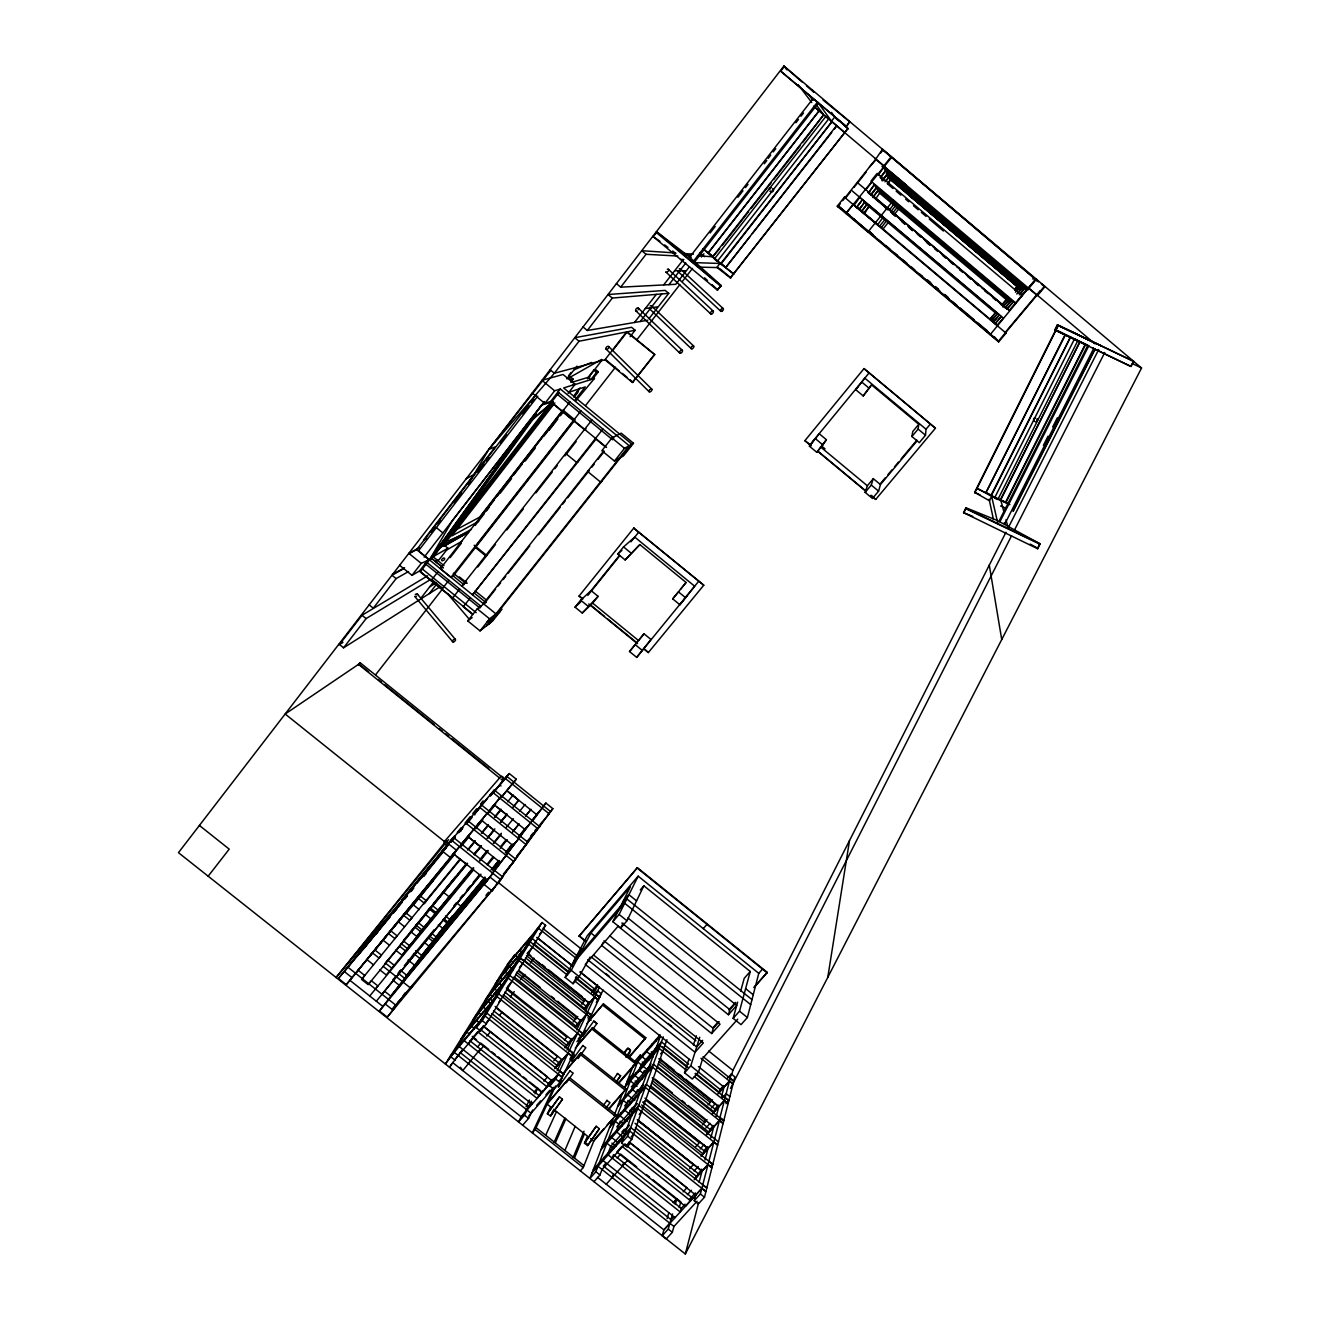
<?xml version="1.0" encoding="UTF-8"?>
<svg xmlns="http://www.w3.org/2000/svg" width="1320" height="1320" viewBox="0 0 1320 1320"><rect width="100%" height="100%" fill="white"/><g stroke="black" fill="none" stroke-linecap="round" stroke-linejoin="round"><path stroke-width="1.5" d="M935.434 428.208L864.006 368.593L935.434 428.208L875.737 499.406L871.035 495.511M1076.031 339.685L1074.496 338.943L994.653 497.788L996.055 498.696L997.92 499.422L1077.879 340.56L1076.344 339.817M858.33 386.133L855.789 389.73L863.214 395.934L871.53 384.879L918.786 424.297L912.747 431.508L911.905 436.507L919.281 442.662L925.501 435.237L926.029 429.231L930.352 424.083M911.905 436.507L918.126 429.082L918.786 424.297M827.788 977.345L849.502 840.592M754.99 986.469L767.25 972.378L637.395 867.685L579.232 935.929L585.437 941.523M592.02 1172.952L629.541 1130.877L705.919 1191.58L701.844 1188.363L695.739 1195.045L694.237 1200.705L698.329 1203.939L704.484 1197.24L734.827 1076.856L731.28 1074.001L727.27 1078.457M737.632 1002.111L733.144 1018.33L741.015 1024.65L747.384 1017.522L758.769 973.335L762.531 969.111M618.387 1104.064L653.565 1064.332L723.607 1120.944L719.845 1117.957L731.28 1074.001M694.237 1200.705L700.392 1193.973L720.208 1117.545L723.97 1120.548M685.327 1254L1141.553 368.016L783.898 66L178.447 852.67L685.327 1254L698.659 1202.536M731.874 1074.282L732.88 1070.388L1005.972 532.257M716.248 1116.423L718.806 1106.721L724.366 1100.583L728.046 1103.52L694.353 1076.609M721.561 1096.359L724.02 1087.102L729.432 1081.08L733.029 1083.951L700.969 1058.293M699.121 1182.225L702.042 1171.137L708.015 1164.603L711.975 1167.755L637.61 1108.553L600.98 1149.703M704.979 1160.016L708.031 1148.433L713.856 1142.047L717.717 1145.116L645.249 1087.35L609.493 1127.626M710.837 1137.873L713.74 1126.851L719.416 1120.597L723.195 1123.584L652.525 1067.187L617.595 1106.622M657.31 1066.642L714.054 1111.968L714.846 1109.047L718.393 1105.12M695.673 1073.292L719.367 1092.25L720.126 1089.445L723.591 1085.618M694.732 1179.156L701.662 1169.157M641.602 1104.955L703.065 1153.911L703.923 1150.677L707.635 1146.601M706.778 1134.54L713.064 1125.432M733.144 1018.33L739.513 1011.202L750.255 971.503L643.846 885.786L640.283 889.944M685.096 1204.153L681.236 1208.378L680.245 1211.991L608.14 1154.884L609.411 1151.486M740.652 991.221L744.216 978.318L750.255 971.503M669.9 1223.277L663.878 1229.877L662.211 1235.701L666.254 1238.919L672.326 1232.303L673.942 1226.478L697.076 1201.233M679.206 1207.602L680.79 1201.893L652.756 1179.651M880.423 484.555L873.312 478.648L867.355 485.776L865.128 492.393L872.454 498.465L878.592 491.139L880.423 484.555L917.268 440.616M875.737 499.406L871.068 495.33M662.211 1235.718L668.266 1229.085L672.557 1213.938M675.246 1204.467L676.863 1198.774L673.332 1202.635L676.863 1198.774M593.472 954.97L703.362 1042.916L695.029 1052.271L585.337 964.474L618.09 926.227L728.426 1014.75L729.861 1009.684L735.751 1003.084M667.144 1218.574L668.778 1212.849M603.207 942.348L601.672 945.417L711.694 1033.543L713.245 1028.362L719.169 1021.713M737.698 1019.189L702.685 1058.392L698.56 1072.071L692.323 1079.034L684.552 1072.813L690.772 1065.851L699.732 1037.256M684.552 1072.813L688.908 1059.135M693.429 1044.978L696.349 1035.787M865.128 492.393L871.266 485.067L873.312 478.648M502.045 777.001L360.112 662.689L358.71 664.636M622.363 1166.17L623.601 1162.722L613.47 1154.703L612.216 1158.118M623.502 1137.659L621.555 1142.988L625.663 1146.255L631.752 1139.44L666.93 1039.731M621.555 1142.988L627.643 1136.174L653.565 1064.332M606.226 1184.205L612.199 1177.539L613.453 1174.057L603.339 1166.039L605.863 1163.217M653.202 1064.728L663.284 1036.827M624.723 1134.309L631.702 1115.186M632.857 1112.001L639.49 1093.834M640.596 1090.815L646.899 1073.539M647.592 1071.064L653.598 1054.63M618.354 1143.433L619.591 1140.068M626.687 1120.828L627.858 1117.628M634.59 1099.362L635.712 1096.326M642.114 1078.951L643.17 1076.064M616.77 1126.851L628.716 1113.387L632.28 1107.579M648.912 1059.927L649.935 1057.171M655.76 1041.381L656.733 1038.741M644.259 1065.19L645.298 1062.418M651.222 1046.529L652.212 1043.872M613.239 1149.159L614.51 1145.776M621.703 1126.422L622.891 1123.205M629.722 1104.84L630.861 1101.787M637.362 1084.314L638.434 1081.41M593.983 1181.68L599.989 1174.981L602.052 1169.487L625.004 1143.796M607.381 1155.28L610.764 1146.304L629.409 1125.382M616.209 1131.784L620.202 1121.175L623.403 1123.716M624.228 1110.483L628.023 1100.385L631.141 1102.86M640.678 1067.649L639.622 1070.438L643.302 1073.374L644.325 1070.57L647.378 1073.011M647.674 1049.004L646.684 1051.677L653.251 1056.924M617.925 1128.798L616.72 1132.032L623.502 1137.428M626.01 1107.249L624.855 1110.318L631.933 1115.945M633.699 1086.756L632.61 1089.676L636.372 1092.679L637.461 1089.743L640.579 1092.234M631.207 1091.359L634.045 1083.819M638.599 1071.774L641.223 1064.778L661.452 1041.892L665.098 1044.83M702.768 1184.815L706.827 1188.033L630.745 1127.561L604.345 1157.161L603.058 1160.593L675.097 1217.618M612.991 1134.359L611.754 1137.609L618.535 1142.988M718.542 1141.916L646.338 1084.347L621.176 1112.694L620.004 1115.779L627.082 1121.406M628.98 1092.085L627.874 1095.022L634.771 1100.517M636.058 1072.863L635.003 1075.668L638.665 1078.605M643.17 1054.135L642.163 1056.808L645.744 1059.663M580.305 1170.856L583.209 1167.589L593.736 1141.123L616.275 1114.773L569.596 1077.664L547.915 1102.514L555.555 1085.947M608.305 1110.037L626.191 1088.918L580.965 1052.898L563.855 1072.566M636.306 1062.517L635.745 1064.003L591.921 1029.022L592.564 1027.603L636.306 1062.517L618.304 1082.945M629.26 1057.32L645.827 1037.734L603.471 1003.86L588.918 1020.657M612.777 1119.129L589.908 1178.447L595.897 1171.731L597.976 1166.27L673.942 1226.478M593.356 1169.503L599.296 1162.837L606.804 1143.169L613.586 1148.549M608.041 1139.902L615.186 1121.224L619.03 1124.293M616.357 1118.122L623.155 1100.352L626.901 1103.339M623.931 1097.794L630.382 1080.899L637.098 1086.261M631.455 1078.077L637.642 1061.924L648.681 1070.734M638.665 1059.234L640.266 1055.026L642.642 1056.924M614.146 1115.565L618.733 1103.668M619.113 1102.167L622.76 1092.712M626.769 1082.367L633.385 1065.224M588.126 1144.72L584.974 1142.229L596.211 1126.241L599.346 1128.732L587.449 1145.71M574.464 1158.085L584.48 1133.781M573.128 1157.574L584.017 1131.24M564.894 1150.495L575.157 1126.389M555.291 1142.889L565.834 1118.98M554.07 1142.394L564.894 1117.941M545.688 1135.282L556.495 1111.572M553.163 1088.719L532.307 1132.841L535.178 1129.557L547.14 1104.164L569.596 1077.664M563.112 1074.117L580.965 1052.898M586.955 1023.544L603.471 1003.86M550.572 1116.027L562.468 1099.263L559.449 1096.87L547.222 1113.799L550.572 1116.027L552.981 1110.796M585.766 1030.359L582.879 1036.101L593.818 1021.086L596.887 1023.528L593.356 1028.478M558.756 1081.493L562.32 1077.4L558.195 1074.15L552.222 1081.014L549.83 1085.997L553.971 1089.28L559.977 1082.383L603.058 990.066M558.278 1086.987L561.511 1080.519M599.379 987.129L555.836 1079.083L549.83 1085.997M557.155 1070.685L562.303 1059.927L568.128 1053.211L572.154 1056.396L569.827 1059.069M566.989 1050.126L571.873 1039.929L577.566 1033.362L581.476 1036.464L576.939 1041.678M576.675 1029.88L580.981 1020.904L586.525 1014.486L590.354 1017.522L588.126 1020.063M585.189 1011.78L589.281 1003.216L527.092 953.551L532.471 947.182M593.175 995.115L597.564 985.941L579.991 971.883M552.437 1079.331L542.14 1092.613L472.741 1037.635L477.724 1031.761L547.107 1086.871L549.697 1083.901M495.165 1006.516L562.303 1059.927L555.241 1068.078L558.756 1062.666L493.548 1010.774M576.461 1034.632L564.976 1047.899L568.375 1042.684L504.867 992.079M514.107 976.849L576.213 1026.399L580.816 1019.881M524.089 960.25L584.628 1008.595L589.347 1001.995M575.454 977.163L593.01 991.204L597.597 984.803M590.057 957.066L579.134 976.602L573.029 983.73L565.158 977.427L571.263 970.316L590.931 932.976L630.448 886.693L612.843 921.723L620.746 928.059L626.983 920.782L643.846 885.786M542.421 1090.881L537.091 1098.421L464.129 1040.639L465.977 1037.652M620.746 928.059L623.106 923.175M522.654 1125.217L528.577 1118.419L532.669 1110.005M539.863 1095.171L541.678 1091.458M581.839 1004.173L585.304 999.075M526.993 1110.005L521.119 1116.786L518.562 1121.967L524.486 1115.169L531.333 1101.243M534.963 1093.851L537.702 1088.307L534.237 1092.267L537.702 1088.307M526.086 1106.77L529.435 1099.989M612.843 921.723L619.08 914.43L638.17 876.15L758.769 973.335M963.583 512.671L966.025 507.787L997.161 520.427L1040.143 543.856L1037.652 548.74L963.583 512.671L972.741 516.384M1054.795 329.967L1057.37 324.819L1133.698 361.383L1131.058 366.531L1054.795 329.967L1085.815 344.784M963.633 513.282L966.025 507.787M1055.092 330.115L1057.666 324.951M976.816 487.971L991.65 496.386L989.455 500.758L974.639 492.327L1058.013 325.363L1073.754 332.887M974.737 492.921L1058.343 325.512M986.997 490.561L1065.224 334.471L1088.934 345.84M1065.57 334.637L986.089 492.409M991.27 494.885L1070.52 337.012L991.403 495.495L985.826 492.278M1000.576 499.339L1080.041 341.566L1000.725 499.95L1005.939 502.458L1085.749 344.322M1005.774 501.831L1085.353 344.124M1087.68 345.659L999.537 520.179L999.916 521.746L1088.637 346.137L1057.765 330.908M579.001 936.358L637.395 867.685M1043.41 445.368L1048.047 436.194M1052.7 427.004L1057.336 417.829M1027.141 482.476L1013.067 511.285L1095.303 348.892M1028.989 478.797L1077.236 383.493M1079.1 379.83L1094.874 348.678M1008.76 526.779L1098.686 349.585M730.488 1088.455L1011.598 535.706M1014.387 530.211L1104.757 352.522M1037.652 548.74L1039.071 544.797M1096.392 349.849L1130.58 366.284L1133.698 361.383M573.029 983.73L576.642 976.734M565.158 977.427L587.218 935.83L638.17 876.15M429.495 559.878L452.38 520.641L541.744 404.943L553.146 401.808L530.046 421.888L431.788 558.541L429.511 559.861M468.204 484.423L488.812 449.427L550.803 370.293M460.482 1067.253L462.776 1070.57L480.332 1049.037L470.085 1040.902L473.797 1036.514M514.255 991.551L510.411 996.88M520.41 979.803L524.139 974.655M533.923 958.105L530.31 963.089M468.6 1063.722L470.431 1060.669L460.185 1052.568L462.66 1049.647M863.214 395.934L871.53 384.879M479.127 1022.951L476.272 1027.587L480.43 1030.887L486.37 1023.891L545.622 925.353L542.025 922.466L534.633 932.184M480.43 1030.887L483.252 1026.234L552.222 1080.997M476.272 1027.587L482.212 1020.591L520.41 957.99L591.244 1015.245M468.254 1043.905L470.085 1040.902M514.586 964.903L523.363 950.565M533.231 934.477L524.848 948.156L532.207 938.536L535.904 941.49L533.428 944.41M480.909 1020.014L491.139 1003.316M492.838 1000.543L502.557 984.703M504.157 982.064L513.397 966.999M520.063 958.403L542.025 922.466M474.094 1028.874L475.909 1025.937M486.238 1009.124L487.954 1006.318M497.755 990.363L499.389 987.707M508.712 972.543L510.262 970.018M518.777 955.993L520.261 953.601M528.742 939.791L530.145 937.497M451.522 1064.068L449.526 1067.303L460.185 1052.568M469.111 1034.764L470.943 1031.794M483.103 1012.06L481.371 1014.865L478.797 1012.786L468.6 1029.188M493.004 995.989L494.654 993.316L496.93 995.131M504.058 978.037L505.626 975.496M514.239 961.372L515.724 958.964M524.288 945.07L525.723 942.76M478.252 1017.786L476.504 1020.607L479.177 1022.736M500.989 980.974L499.422 983.532L501.946 985.561M511.203 964.326L509.685 966.768L513.397 969.721M521.284 948.007L519.849 950.334L522.258 952.264M491.436 992.293L500.643 977.476L503.118 979.44M502.178 975.001L510.988 960.828L513.414 962.758M512.457 958.468L514.75 954.789L507.276 964.606L539.863 925.98M497.26 980.842L445.385 1064.035L454.228 1052.337L531.086 1113.255M450.302 1056.149L456.093 1049.318L466.834 1032.042L469.491 1034.17M480.48 1010.064L490.165 994.488L492.707 996.501M559.663 1071.015L563.772 1074.282L486.799 1013.083L461.026 1043.493L459.162 1046.496L532.059 1104.197M473.418 1023.478L471.653 1026.333L474.326 1028.461M485.183 1004.503L483.516 1007.209L486.106 1009.272M496.386 986.436L494.785 989.01L497.327 991.039M506.682 969.672L505.164 972.13L507.639 974.094M516.862 953.255L515.41 955.597L517.836 957.511M822.888 444.906L826.386 439.692L819.225 433.736L809.408 446.177L816.783 452.298L822.888 444.906L815.496 438.768M816.783 452.298L826.386 439.692M599.346 1128.732L587.796 1145.529L584.298 1143.219M606.177 1107.859L610.038 1102.596L606.771 1100.451M596.211 1126.241L584.644 1143.037L587.449 1136.14L553.658 1109.328M616.902 1080.799L620.614 1075.75L617.314 1073.589M616.324 1081.955L620.614 1075.75M603.256 1105.533L607.117 1100.27M613.355 1079.578L617.661 1073.391M625.878 1056.759C634.029 1052.172 628.501 1042.8 624.36 1053.096M625.944 1056.94L630.613 1050.258M855.789 389.73L864.798 378.147L926.029 429.231M624.492 1053.178L627.99 1048.179M550.935 1115.235L562.468 1099.263M566.313 1082.812L573.21 1073.127L569.794 1070.866M559.449 1096.87L547.536 1113.618L550.654 1106.936L547.14 1104.164M578.077 1058.591L585.865 1047.7L582.648 1045.589M558.591 1086.789L570.108 1070.668M582.962 1045.374L571.494 1061.115L574.546 1055.059L571.444 1052.584M429.643 559.614L528.132 422.598L553.146 401.808L551.314 402.402L584.413 429.611L586.063 428.868M382.058 994.274L384.483 991.139L391.034 996.352L488.994 877.965L484.143 884.516L492.079 890.868L542.569 821.964M496.848 884.268L552.849 808.665L545.886 803.071L543.741 805.662M492.079 890.868L494.885 886.99L387.272 1017.143L379.467 1010.971L492.987 873.428M541.744 404.943L429.462 559.861L416.773 549.549L409.183 553.608M536.547 414.414L431.788 558.541L421.245 563.392L412.005 575.338L399.63 565.307M446.325 848.149L445.434 847.44L453.568 837.573L502.837 877.057L392.518 1008.975L413.127 985.132L410.421 988.218M484.143 884.516L538.329 812.526M393.03 1009.371L398.673 1001.748M403.177 995.643L405.438 992.607M532.669 820.941L545.886 803.071M387.272 1017.143L396.396 1005.642L347.803 967.131M401.197 999.174L398.244 1002.061M403.639 995.874L406.065 992.574M809.408 446.177L814.143 439.824M494.703 870.293L501.402 861.267M507.094 853.627L514.849 843.183L507.029 852.637M520.492 835.577L526.696 827.227L518.809 836.764M703.774 585.206L633.683 528.082L703.774 585.206L648.351 652.575L643.648 648.731M495.957 613.882L416.773 549.549L535.887 394.944M462.841 903.82L460.993 906.279L456.571 902.764M391.034 995.692L486.123 879.879M406.048 975.893L485.644 878.74M421.344 955.68L484.885 878.014M379.467 1010.971L404.646 978.351L486.519 879.12M406.906 975.381L442.761 928.323L484.968 877.057M436.474 937.249L452.529 915.997L449.955 919.116M410.834 988.268L403.062 982.096L405.388 978.995M418.688 961.389L420.882 958.468L404.646 978.351L398.26 973.269L400.537 970.316L407.022 975.48M435.517 939.097L433.438 941.853L428.769 938.141M449.344 920.782L447.364 923.389L442.827 919.776M474.094 474.424L466.24 478.747M648.351 652.575L643.83 648.466M439.972 586.839L343.579 647.807L339.487 644.506L361.993 615.285L427.63 575.801M654.67 234.943L656.947 231.99L687.225 255.189L721.281 285.582L717.271 290.004L652.822 236.329L659.917 241.279M846.334 126.571L849.733 121.588L846.334 126.571L780.731 71.181L784.311 66.528L802.048 81.972M376.332 1001.22L480.959 874.17M431.623 532.076L435.369 527.224M437.877 523.99L440.368 520.74M454.096 502.936L461.587 493.218M477.807 472.164L484.06 464.062M486.552 460.812L489.043 457.578M500.28 443.008L506.517 434.907M522.753 413.853L528.99 405.751M531.481 402.517L533.989 399.267M408.54 571.543L396.099 578.589L373.279 608.19L369.171 604.873M612.81 350.328L627.214 331.815L654.753 354.618L626.587 331.93L579.018 341.236L554.351 373.23L488.812 449.427L495.363 446.82L423.555 540.045L426.938 538.279M583.044 326.98L587.301 330.495L612.315 298.056L668.745 293.337L649.011 318.648M616.423 283.618L620.697 287.166L646.058 254.282L677.82 256.047M343.579 647.807L366.102 618.585L430.98 579.249M418.588 550.621L537.784 396.132M509.767 448.107L513.513 443.256M517.259 438.405L534.748 415.767M532.207 393.013L544.863 403.425L554.631 390.786L560.323 388.987L629.178 445.681L486.585 625.713M424.132 557.172L544.417 401.61M525.525 428.257L531.745 420.205M568.573 375.705L571.032 372.52M412.005 575.338L419.562 570.949L428.67 559.168M544.863 403.425L550.671 401.462L560.323 388.987M552.42 402.6L431.838 558.541L442.629 567.336L440.385 568.672L450.978 577.368L453.206 575.965L575.124 419.875M551.496 405.24L449.245 537.322L446.589 538.758M553.261 403.573L442.86 546.018L437.728 548.889M443.85 546.232L446.143 543.295L471.405 529.337M554.862 402.913L451.869 535.904L478.648 521.351M570.817 382.322L573.226 379.203L570.322 376.81L568.277 377.404L571.197 379.813L573.226 379.203M443.586 544.648L447.991 548.229L439.18 559.581L435.798 561.544M568.078 393.343L575.058 384.351L563.046 374.467L541.976 380.341L554.631 390.786M562.419 410.536L479.539 517.226L454.393 530.689M573.721 395.983L579.991 387.915M593.835 370.062L588.176 377.355L590.914 379.599L596.574 372.306L598.323 371.795L595.617 369.55L593.835 370.062L596.574 372.306M481.816 514.849L563.558 409.612M573.622 396.676L578.655 390.192M587.449 378.856L602.003 360.112M431.046 580.668L438.124 571.543M440.352 568.689L569.91 401.89M483.12 514.355L494.505 499.702M497.029 496.452L499.57 493.185M513.48 475.282L522.34 463.881M524.865 460.63L527.389 457.363M543.84 436.194L553.971 423.175M574.2 397.122L577.995 392.238M450.136 557.65L461.422 543.147M475.2 525.393L483.978 514.107M486.486 510.873L488.994 507.656M500.263 493.135L511.549 478.615M525.327 460.878L535.359 447.975M549.136 430.237L557.914 418.935M560.422 415.717L562.931 412.483M626.587 331.93L604.956 359.766L632.462 382.486L654.753 354.618M634.458 322.492L656.32 294.376M663.646 284.938L683.298 259.661M421.03 598.01L433.488 581.971M575.173 399.844L585.222 386.909L568.557 392.37M575.635 400.966L594.462 378.493L592.68 379.038L598.323 371.795M208.164 876.199L229.218 849.139L199.402 825.462M640.266 321.502L661.732 293.914M668.927 284.674L685.806 262.977M429.247 593.62L436.59 584.183M710.143 232.963L715.192 226.479M737.896 197.307L742.945 190.822M745.47 187.588L747.994 184.338M768.174 158.4L770.698 155.166M773.223 151.915L775.747 148.681M795.927 122.743L798.452 119.493M800.976 116.259L803.5 113.025M764.296 163.762L766.804 160.529M679.915 604.774L694.65 586.212L634.755 537.108L623.535 546.909L617.842 553.971L625.119 559.928L639.854 544.599L686.087 582.483L672.705 598.867L679.915 604.774L687.505 595.023M630.168 336.633L635.135 330.264L631.554 327.294L574.778 337.722L579.018 341.236M689.486 266.706L675.774 284.311L620.697 287.166M448.882 580.272L441.787 589.38L442.645 588.291L431.904 579.562M450.978 577.368L580.915 410.949M375.754 674.586L442.332 589.198M476.305 545.639L524.04 484.423M526.564 481.206L529.072 477.988M531.581 474.755L552.932 447.381M555.456 444.163L573.029 421.608M585.535 405.57L615.45 367.224M636.751 339.9L679.849 284.625M682.39 281.375L692.538 268.373M701.398 257.004L703.939 253.737M573.408 420.568L550.671 401.462M802.609 142.543L823.663 114.774L712.717 256.724L719.614 248.721M722.139 245.503L748.539 211.712M751.063 208.494L771.177 182.754M773.685 179.536L800.101 145.761M825.891 116.407L828.762 118.849L717.354 261.245L716.183 260.452L714.45 258.868L825.874 116.391L827.359 117.595M459.657 589.017L452.545 598.108L420.205 571.89L558.789 392.733L556.644 393.756L612.562 439.758M591.921 420.007L461.752 586.113L466.455 581.443M564.943 455.845L576.147 441.54M845.014 132.94L831.484 121.126L834.702 117.018L831.534 112.381M644.011 633.798L629.524 651.552L636.685 657.376L650.974 639.474L644.011 633.798L638.5 640.53L592.647 603.124L582.268 613.041L575.058 607.167L580.668 600.188L591.096 590.617L619.525 555.308M477.807 566.957L495.495 544.417M506.847 529.914L523.264 508.992M535.904 492.888L552.304 471.949M554.829 468.732L557.354 465.514M721.413 263.488L831.913 121.72L720.819 263.472L725.917 267.267L749.859 236.758M632.462 382.486L654.192 354.783M836.517 125.614L725.917 267.267M752.384 233.558L831.765 132.429M834.289 129.228L836.797 126.011M463.468 606.557L470.398 597.729M602.91 429.049L472.51 594.841L595.749 439.428M375.457 989.043L377.916 985.941L371.332 980.727L368.858 983.812M473.682 867.735L407.335 948.519L401.099 943.569L400.455 944.361M472.675 868.246L421.938 929.907L415.899 925.089M399.415 946.093L405.85 951.192L408.111 948.321L386.265 974.968L379.863 969.886M395.67 950.185L401.89 955.119L423.109 929.23M636.685 657.376L698.643 581.344M566.874 378.923L576.922 366.151M717.271 290.004L721.281 285.582M703.065 248.837L719.961 263.455L716.892 267.382L730.372 277.909L847.968 128.469L834.702 117.018M730.372 277.909L847.968 128.469M480.034 630.878L489.571 618.832L501.996 609.18L492.69 620.928L480.034 630.878L467.726 620.895L477.246 608.817L486.436 602.068M611.935 437.943L601.854 450.714L614.46 461.06L623.667 455.647L633.485 443.239L621.241 433.158L611.935 437.943L624.541 448.321L633.485 443.239M603.834 450.813L483.334 603.636L485.43 602.085M495.544 589.248L485.397 602.118L474.622 593.356M498.085 586.03L500.61 582.83M503.151 579.612L505.675 576.411M508.2 573.193L529.732 545.919M538.577 534.683L560.109 507.408M562.634 504.19L565.158 500.989M567.699 497.772L589.215 470.497L587.582 471.438L600.435 481.981L602.003 480.991M591.707 467.346L594.198 464.178M597.927 459.442L604.147 451.555M614.46 461.06L624.541 448.321M492.492 618.271L488.829 622.891L490.842 621.308M488.647 624.096L628.254 447.859M499.768 610.913L490.627 622.462L486.783 625.465M869.072 372.95L809.985 444.873L804.903 440.649L811.288 445.747M1040.127 290.746L1005.262 332.359L1006.038 333.102L998.662 341.88L837.243 206.2L844.42 197.175L845.097 197.686M1036.909 295.267L875.655 159.242L882.502 149.275L1038.13 281.539L882.915 150.117L880.489 153.153M837.952 206.646L840.328 203.66M842.721 200.673L875.655 159.242M845.559 198.033L850.393 191.961M854.024 187.39L866.184 172.112M875.968 159.786L869.484 166.996M1022.951 288.998L889.697 176.583L883.922 165.808L891.231 156.651M891.561 157.443L845.905 213.493L853.099 204.468L877.618 224.779L883.212 217.206M854.122 205.243L859.782 197.307M878.443 174.768L884.317 166.535M868.659 192.67L874.236 184.882L868.659 192.67L887.898 208.89M880.159 177.457L886.149 169.966L881.644 176.401M856.795 207.52L862.405 199.7L856.531 207.075L877.618 224.779M859.155 209.088L864.864 201.96L859.534 209.385M876.315 187.621L870.573 194.799L867.883 192.538M882.057 180.427L887.849 173.184L908.044 190.212M870.903 195.145L876.612 188.001L1011.037 301.026L1005.18 308.038M882.321 180.84L888.096 173.63M861.647 210.986L867.157 204.072L861.993 211.249L856.911 207.388M872.718 197.125L878.278 190.179L873.015 197.456M884.961 181.813L889.449 176.187L886.166 181.005M863.56 213.262L868.923 206.563L864.352 213.857M887.287 183.612L890.554 179.52L891.099 180.427M875.672 198.792L879.714 193.083M887.518 183.975L890.769 179.916L889.268 177.127M853.347 218.823L868.032 231.924L893.541 200.129M895.076 202.438L889.366 210.127M890.736 211.777L896.478 204.617M582.78 599.098L579.051 596.062L633.897 527.901M886.693 220.506L881.413 227.584M897.814 206.646L892.254 213.592L895.372 216.216M587.862 595.353L619.542 556M630.943 541.827L638.698 532.191M894.349 214.45L898.672 209.055M582.268 613.041L598.108 596.343L591.096 590.617M592.647 603.124L598.108 596.343M639.854 544.599L625.119 559.928M336.088 977.493L444.18 843.332A1.914 1.782 35.6 0 1 445.813 840.906A1.914 1.782 35.6 0 1 447.694 843.381A1.914 1.782 35.6 0 1 444.79 844.107L336.088 977.493L402.369 899.893M402.121 900.191L430.337 865.21M460.103 830.329L462.429 827.475L460.086 830.313L460.96 831.022M467.957 820.809L465.63 823.647L467.973 820.809L515.74 859.155L503.382 874.054M474.787 814.885L473.946 814.209L479.589 807.262L526.185 844.684M481.519 805.002L475.893 811.932L481.536 805.002L527.917 842.292L516.582 856.268M401.56 900.174L454.757 835.642M457.331 832.474L461.191 827.739M465.069 823.004L470.217 816.667M472.808 813.516L476.668 808.764M480.546 804.029L483.12 800.861M459.327 846.466L346.269 984.67L338.432 978.45L451.39 840.114L500.89 879.764L496.089 885.538M344.701 971.074L447.629 844.882L442.299 851.07L450.268 857.455L455.515 851.185M449.988 841.962L453.568 837.573M359.469 953.7L389.763 916.558M392.37 913.357L401.495 902.187M404.101 898.986L406.692 895.801M410.602 891L413.209 887.816M417.12 883.014L448.371 844.701M450.978 841.5L454.888 836.715M363.016 949.459L367.455 944.047M368.709 942.496L372.487 937.86M376.266 933.224L406.989 895.57M409.546 892.419L413.391 887.7M421.096 878.262L448.041 845.229M450.615 842.077L454.459 837.358M458.32 832.639L462.165 827.92M375.853 934.428L378.015 931.772M390.274 916.756L338.432 978.45M394.152 912.021L396.726 908.87M425.04 874.153L443.058 852.06M459.789 831.551L462.363 828.399M466.224 823.663L471.372 817.361M473.93 814.192L479.589 807.262M393.393 913.044L397.089 908.523M398.376 906.939L402.253 902.187M404.844 899.019L407.418 895.851M411.296 891.099L413.886 887.931M451.341 842.011L455.218 837.26M459.096 832.524L462.973 827.772M466.851 823.02L472.015 816.684M423.736 876.513L426.31 873.345M467.989 822.376L471.9 817.591M474.507 814.39L479.721 808.005M481.833 805.315L487.526 798.435M490.38 795.861L509.272 773.553L516.252 779.179L513.051 783.09M490.594 795.663L506.863 776.358L550.688 811.651M493.284 792.908L506.88 776.358M509.272 773.553L501.517 782.925M362.257 978.582L364.765 975.513L358.149 970.266L355.608 973.318M346.269 984.67L419.116 896.709M501.55 795.91L369.913 955.828L454.872 852.687M461.257 844.453L473.599 829.372M460.779 845.394L469.788 834.372M474.26 828.96L487.063 813.252M454.162 853.793L398.459 921.904L404.547 926.739M460.829 845.674L468.88 835.84M474.837 828.514L483.103 818.449M489.06 811.123L499.752 798.039M454.872 854.122L413.341 904.876L419.265 909.595M461.34 846.219L469.144 836.649M475.629 828.745L482.641 820.231M488.614 812.856L495.594 804.408M501.616 796.983L512.193 784.047M358.116 970.249L372.388 952.842L379.038 958.023L381.397 955.119L374.979 950.02L388.872 933.042M629.524 651.552L635.184 644.638L642.361 650.48M672.705 598.867L678.447 591.871L685.658 597.779M680.51 589.297L686.087 582.483M460.317 858.726L361.564 979.423L368.164 984.654L467.593 863.461M467.412 850.064L475.151 840.625M481.321 833.184L488.367 824.587M494.488 817.047L500.94 809.177M423.819 904.051L460.119 859.766M469.194 848.71L475.134 841.467M482.146 832.904L488.136 825.611M495.099 817.113L501.138 809.754M507.639 801.834L513.232 794.986M804.903 440.649L864.006 368.593M427.02 911.476L430.881 906.774M433.471 903.622L455.4 876.909M474.738 853.314L477.329 850.179M487.641 837.606L494.092 829.736M500.544 821.881L506.995 814.028M466.389 863.56L403.31 940.814L409.513 945.73M474.16 854.106L480.629 846.219M487.113 838.332L494.868 828.861M500.989 821.815L506.534 814.654L497.293 807.262M512.655 807.609L517.836 801.289M403.689 940.418L406.263 937.266M408.853 934.131L455.037 877.882M457.627 874.698L461.538 869.946M464.145 866.778L466.933 863.346M474.54 854.106L481.14 846.054M487.542 838.266L494.043 830.329L487.773 825.313M500.56 822.409L507.061 814.489M513.562 806.569L518.76 800.233L506.814 790.63L536.729 814.671M384.763 963.93L467.164 863.461M474.276 854.865L481.486 846.021M480.463 858.874L486.964 850.756M493.317 843.134L501.336 833.266M506.22 827.442L513.397 818.713M519.535 811.371L525.08 804.507M479.556 860.722L487.954 850.393M493.878 843.315L500.923 834.619M405.85 951.192L473.566 868.741M480.117 860.772L487.971 851.218M473.517 869.897L369.732 996.006M512.837 831.352L518.034 825.049M525.838 815.595L531.036 809.292M500.742 846.483L506.137 839.751M512.358 832.375L519.222 823.878M525.492 816.172L530.706 809.837M487.162 864.188L492.938 856.993M500.181 848.38L507.21 839.668M412.269 956.291L434.28 929.593M453.701 906.031L456.291 902.897M460.185 898.178L462.776 895.043M466.653 890.323L470.547 885.621M473.137 882.486L479.606 874.632M487.377 865.21L493.845 857.356M396.445 976.849L480.233 875.259M396.016 975.991L392.667 980.05L399.052 985.116M398.26 973.269L400.801 970.183M404.349 965.695L414.496 953.403M384.483 991.139L398.822 973.78M491.007 869.962L498.844 860.491M505.379 852.605L511.896 844.701M518.43 836.814L525.294 828.284M531.481 821.023L542.619 807.328M484.72 877.981L436.029 936.87L431.524 933.273M492.591 868.477L499.141 860.541M505.692 852.621L512.259 844.701M492.64 868.643L499.108 860.822M506.88 851.433L513.348 843.612M519.816 835.791L530.541 822.805M484.918 879.351L421.872 955.581L415.701 950.664M492.723 869.929L499.224 862.076M493.465 869.269L499.999 861.382M506.517 853.495L518.743 838.712M493.086 871.2L500.957 861.679M503.481 858.66L508.117 853.05M493.911 870.474L506.236 855.558M405.983 913.753L423.324 892.716M547.486 815.133L552.849 808.665M534.88 830.726L537.487 827.59M540.094 824.439L549.153 813.796L505.147 778.355M530.673 836.105L533.28 832.936M527.043 841.549L539.402 826.353M485.974 895.356L488.582 892.221M508.068 868.741L513.909 861.696L465.91 823.185M1001.731 304.854L1008.216 297.528L1001.995 305.002M501.649 796.818L516.252 779.179M402.204 917.02L404.415 914.364L388.624 933.636L394.878 938.619L397.122 935.88L390.885 930.913M431.459 882.733L433.438 880.357L420.519 896.115L426.442 900.834L424.446 903.293L418.522 898.573M1016.614 286.325L1019.898 286.341M989.686 319.308L995.412 312.906L989.901 319.522M1014.832 289.08L1017.126 286.374M1017.406 286.489L1014.668 289.789L1017.406 286.489L909.546 195.525L1020.079 288.948M1017.374 289.872L1022.373 283.866L1015.426 292.182M857.653 182.82L1009.239 310.365L1034.319 280.912M461.637 843.827L467.775 836.484L500.412 862.603M474.969 827.887L481.387 820.182L513.067 845.576M489.373 810.612L494.224 804.804L524.997 829.505M1016.235 290.697L1019.832 286.39L1028.973 288.173L1037.586 295.449L1045.061 286.522L1043.823 286.341M991.848 320.512L997.524 313.682L991.617 320.281L996.897 325.347L1003.348 318.021L851.598 190.443M1008.859 300.085L1002.903 306.735L1008.859 300.085L877.322 189.387L878.543 190.525M1016.812 294.063L1022.422 286.836M993.234 321.849L999.339 315.034L993.481 322.08M1006.038 306.471L1010.707 300.877M1019.816 290.466L1022.736 286.951L1017.538 293.221M1020.162 293.238L1025.046 287.413M994.966 323.483L1001.286 316.47L995.23 323.73M1013.018 301.851L1006.995 309.061L1013.364 302L873.543 184.453M1020.079 293.947L1025.475 287.496L1019.32 294.822M1027.966 287.925L1017.885 300.564M1028.973 288.173L1036.431 279.229L1032.636 278.899M1035.755 279.18L1038.626 281.589L1035.771 279.18L990.132 334.702L986.436 330M998.266 341.385L1044.334 286.407L1041.48 283.998L1044.334 286.407M880.126 483.978L885.374 477.724M887.997 474.589L891.941 469.904M894.564 466.768L898.491 462.082M901.114 458.947L916.855 440.17M499.422 977.361L504.322 971.553M495.33 983.763L528.742 944.196L567.583 975.249M543.015 928.439L545.622 925.353M539.5 934.263L542.124 931.161M486.007 998.728L520.41 957.99M484.737 1000.906L518.892 960.481L590.354 1017.522M474.952 1016.614L509.784 975.43L582.796 1033.642L578.259 1038.873M473.236 1019.353L508.183 978.037L581.476 1036.464M524.221 961.043L520.063 958.435M519.42 967.428L522.72 963.534M462.94 1035.87L498.597 993.762L573.54 1053.426L571.213 1056.116M461.142 1038.757L496.914 996.518L572.154 1056.396M507.606 986.486L512.094 981.172M456.093 1049.318L461.026 1043.493M448.404 1059.201L485.034 1015.971L562.32 1077.4M522.67 977.13L524.947 974.441M498.63 1002.441L500.94 999.718M454.839 1059.696L483.252 1026.234M486.799 1022.043L489.159 1019.271M499.537 1015.261L501.913 1012.473M486.882 1036.035L490.529 1031.745L547.536 1076.955L543.856 1081.195M477.411 1047.172L480.827 1043.163L488.73 1049.433M478.533 1052.056L483.532 1046.199M576.527 955.993L582.45 949.064M622.858 901.791L628.914 894.712L636.57 900.867M574.101 960.58L626.818 898.92L752.004 999.636M571.593 965.299L624.657 903.259L750.701 1004.635M592.235 991.023L594.198 988.746L571.263 970.316M448.585 839.619L444.79 844.107L444.18 843.332M591.376 993.118L597.564 985.941L593.01 991.204M594.94 993.943L597.63 990.808L601.293 993.778L598.785 996.682M585.304 1007.209L589.281 1002.606M573.21 1021.828L577.797 1016.532M584.298 1008.991L594.709 996.93L598.438 999.9L596.277 1002.391M593.654 998.151L584.628 1008.595M587.449 1012.209L591.607 1014.832M597.102 1000.246L599.659 997.293M576.394 1025.376L580.222 1020.938M564.531 1039.912L566.874 1037.207L506.385 989.092M575.338 1027.438L580.981 1020.904L518.809 971.305M576.213 1026.399L585.453 1015.723M567.798 1043.543L572.005 1038.493M553.856 1060.736L557.452 1056.577L496.337 1008.034M444.411 841.533L500.428 777.001M558.393 1063.062L561.247 1059.811M554.614 1068.787L567.006 1054.515M577.236 1045.258L592.564 1027.603M575.289 1048.179L591.921 1029.022M526.251 1109.476L532.389 1102.431M548.163 1084L552.04 1079.513M557.023 1075.47L521.119 1116.786L452.512 1062.451M536.646 1105.434L540.606 1100.88M545.903 1094.808L549.879 1090.237M561.396 1077.021L563.788 1074.265M528.742 1115.961L553.674 1087.317M703.263 928.603L706.992 924.346M403.656 995.907L407.715 991.303M595.93 994.372L599.626 997.342L576.741 979.044M655 1051.446L660.346 1036.183L618.981 1082.994M628.501 1057.419L645.827 1037.734M635.003 1060.999L640.266 1055.026M636.025 1062.22L660.165 1034.847M657.789 1045.193L654.819 1049.4M632.957 1074.133L627.957 1079.809L624.954 1087.036L659.092 1048.41L686.466 1070.289M626.076 1084.166L660.082 1045.688L687.142 1067.335M608.933 1108.42L626.191 1088.918M650.991 1063.837L647.938 1068.128M631.339 1086.888L650.265 1065.504M660.577 1053.839L662.788 1051.363M661.501 1059.118L659.224 1061.693L710.259 1102.365L711.034 1099.543L685.608 1079.282M594.429 1139.407L603.982 1128.633M606.721 1125.547L612.183 1119.393M643.038 1084.281L641.124 1087.317M624.69 1105.847L643.5 1084.644M610.698 1124.491L621.176 1112.694M636.768 1103.438L633.121 1107.546L637.23 1103.817M628.716 1113.387L633.583 1107.926M602.25 1146.42L638.748 1105.384L712.833 1164.372L710.457 1166.979M643.401 1102.843L645.777 1100.17L699.336 1142.757L695.739 1146.717M712.717 1028.032L718.08 1022.01M728.821 1009.948L735.537 1002.391M702.603 1040.341L696.679 1046.991L587.746 959.755M611.886 1143.136L616.159 1146.436M624.36 1129.145L621.885 1131.933L624.69 1134.16M628.914 1125.003L625.663 1129.59M639.226 1114.361L641.586 1111.72M711.694 1033.543L720.027 1024.188L609.84 935.864M728.426 1014.75L736.708 1005.444L627.874 917.961M753.753 987.525L767.25 972.378M599.296 1162.837L604.345 1157.161M631.207 1136.833L633.633 1134.128M617.149 1158.069L620.647 1154.159L636.702 1166.897M626.851 1147.212L630.581 1143.037L686.928 1187.719L683.166 1191.861M612.199 1177.539L627.479 1160.461M707.965 1104.906L712.553 1099.824M717.701 1094.115L728.392 1082.251M719.367 1092.25L721.726 1089.643M711.397 1107.909L715.44 1103.421M722.057 1098.19L726.182 1093.62M702.405 1124.888L707.074 1119.707M712.355 1113.882L723.278 1101.771M714.054 1111.968L716.463 1109.311M729.828 1096.541L726.165 1093.653M726 1103.668L728.805 1100.566M705.903 1127.957L710.044 1123.386M706.843 1134.474L713.74 1126.851L652.245 1077.813M706.233 1135.134L718.311 1121.802M700.144 1148.977L704.154 1144.572M689.617 1168.728L693.28 1164.686L638.368 1121.059M700.986 1156.221L712.717 1143.285M703.065 1153.911L705.573 1151.139M694.122 1171.038L698.231 1166.534M694.815 1179.073L702.058 1171.137L637.263 1119.591L702.042 1171.137M694.171 1179.766L706.843 1165.873M689.205 1199.649L695.36 1192.9M687.423 1194.633L691.416 1190.26M673.53 1216.809L670.956 1219.63L613.453 1174.057M700.656 1189.65L663.878 1229.877L597.531 1177.324M693.148 1197.867L685.393 1206.348L616.819 1152.014L621.934 1146.288L690.509 1200.755L691.465 1197.174L625.267 1144.589M725.109 1097.662L728.788 1100.599L695.062 1073.655M358.446 664.917L360.112 662.689M575.058 607.167L580.75 601.904M579.051 596.062L582.45 598.405M617.842 553.971L621.885 550.423M493.746 616.688L495.742 615.136M487.278 621.72L499.752 612.001M467.726 620.895L472.147 617.611M593.818 1021.086L596.887 1023.528M338.629 644.556L342.078 642.411M339.487 644.506L342.952 642.361M429.742 586.789L435.946 582.962M619.427 457.99L622.215 456.357L631.884 444.147L563.64 387.948L575.058 384.351M626.785 448.701L631.125 446.226M501.121 779.542A1.7 1.6 36.2 0 0 503.299 778.784A1.7 1.6 36.2 0 0 502.392 776.589A1.7 1.6 36.2 0 0 500.214 777.364L499.95 777.909M567.946 378.46L601.623 359.403M447.991 548.229L433.026 556.71L443.965 565.587M445.846 550.407L461.835 541.348M392.716 574.283L404.58 567.699M444.939 545.308L468.171 532.405L444.262 546.183M403.854 568.639L391.974 575.239L396.099 578.589M419.116 547.833L408.837 553.327L421.245 563.392M578.358 461.571L576.659 462.462L565.719 453.486L567.468 452.628M427.234 562.716L425.188 563.673L479.869 608.025L481.123 606.441L426.442 562.056M448.123 540.969L468.781 531.894M574.431 369.649L591.509 362.423M528.132 422.598L530.046 421.888M572.665 385.291L590.914 379.599M571.857 382.305L589.974 376.81M627.214 331.815L635.135 330.264M587.301 330.495L647.79 320.232M645.364 308.467L657.096 306.95M693.066 262.581L719.961 263.455L734.003 273.999M674.685 270.748L685.294 270.748M698.841 267.118L718.591 267.597M994.653 497.788L997.821 499.257M680.542 259.413L683.842 259.561M691.218 257.284L689.634 257.202L812.773 98.934L813.598 100.056M683.974 254.991L691.333 255.453M697.505 255.816L711.876 256.707M675.527 252.962L641.751 250.701L646.058 254.282M683.48 253.489L693.412 254.149M656.947 231.99L720.72 285.615M714.466 258.868L717.354 261.245M1036.431 295.152L1037.586 295.449M610.764 1146.304L614.46 1147.822M997.887 523.611L991.65 496.386L1009.916 504.653M1000.56 505.972L1005.922 508.249M501.616 779.542L502.623 779.658L502.326 778.717M1072.863 332.475L1101.045 345.741M1097.184 344.124L1083.291 337.458M1058.013 325.363L1133.203 361.152M1057.633 330.841L1063.986 333.877M976.916 488.548L1009.057 503.943M974.639 492.327L980.05 494.917M966.075 508.382L1040.143 543.856M965.91 508.744L1039.962 544.219M1057.37 324.819L1088.373 339.702M1132.576 363.676L1141.553 368.016M1082.697 342.92L1087.828 345.51M1092.96 348.117L1098.438 350.889M1092.647 348.034L1093.636 348.546L1004.784 524.089L1004.388 522.505M868.032 231.924L860.92 225.505M872.57 234.382L869.599 231.742L872.883 234.547M1030.21 544.087L1037.404 548.047M1009.239 310.365L887.667 208.098M849.618 215.737L838.909 206.382L997.986 341.038M837.243 206.2L841.285 208.742M882.75 229.366L888.096 222.7M879.566 226.232L885.258 219.153M828.762 118.849L827.327 117.678M664.702 244.942L667.904 247.368M672.688 251.031L675.873 253.457M569.53 1050.258L573.54 1053.426M708.873 1161.237L712.833 1164.372M383.196 966.355L403.062 982.096M480.332 1049.037L538.642 1095.22M623.601 1162.722L681.236 1208.378M470.431 1060.669L528.594 1106.77M344.157 971.438L351.995 977.641M385.242 1003.992L393.046 1010.179M451.242 1057.122L455.383 1060.405M595.897 1171.731L599.989 1174.981M524.486 1115.169L528.577 1118.419M668.266 1229.085L672.326 1232.303M349.899 980.298L382.899 1006.434M536.068 1127.659L584.001 1165.626M535.178 1129.557L583.209 1167.589M466.785 864.518L456.687 856.466M578.903 1030.557L582.796 1033.642M414.727 926.97L420.981 931.936M492.508 1000.972L489.918 998.91L488.252 1001.599L490.858 1003.678M629.855 1110.301L633.055 1112.859M635.035 1123.336L697.851 1173.332M491.848 1013.578L557.32 1065.669M635.382 1127.758L696.943 1176.73M413.539 953.452L419.76 958.403M568.87 1079.265L615.631 1116.456M383.196 940.269L389.45 945.236M408.094 960.069L414.298 964.986M482.212 1020.591L486.37 1023.891M555.836 1079.083L559.977 1082.383M627.643 1136.174L631.752 1139.44M700.392 1193.973L704.484 1197.24M483.384 1026.069L490.529 1031.745M629.029 1142.064L695.739 1195.045M480.018 1029.204L548.641 1083.72M472.263 1036.349L476.536 1039.764M491.882 1051.941L495.049 1054.449M498.201 1056.94L520.311 1074.496M523.462 1077.005L526.63 1079.513M529.782 1082.02L540.342 1090.402M646.338 1174.553L649.555 1177.093M367.026 959.689L373.461 964.804M590.568 1138.616L593.736 1141.123M474.358 841.764L480.81 846.912M730.158 1078.324L733.738 1081.179L703.082 1056.643M541.942 964.507L545.16 967.065M548.361 969.622L582.087 996.518M660.182 1059.003L674.487 1070.404M679.255 1074.199L682.423 1076.741M536.365 960.96L589.281 1003.216M666.468 1064.91L718.806 1106.721L658.812 1058.805M584.083 1001.566L526.498 955.647M443.305 892.188L449.212 896.891L451.11 894.448L416.641 936.358L410.586 931.557M627.66 1048.377L630.284 1050.456M587.845 1017.786L591.063 1020.343M642.246 1062.072L645.216 1064.448M519.519 970.959L540.094 987.36M551.248 996.237L554.449 998.778M557.634 1001.319L576.774 1016.565L575.504 1019.189L516.499 972.197M655.05 1079.116L672.408 1092.943M681.879 1100.484L685.03 1103.008M688.198 1105.516L705.557 1119.343L704.731 1122.297L652.476 1080.684M432.3 905.503L438.157 910.189L435.254 913.737L429.198 908.903M445.483 916.03L449.856 919.528M515.641 974.325L577.516 1023.693M651.75 1082.911L709.698 1129.145M430.32 907.978L436.21 912.681M443.553 918.538L447.959 922.053M650.595 1085.733L708.873 1132.214M635.118 1080.997L638.154 1083.423M425.139 914.281L431.029 918.967M438.356 924.825L442.761 928.323M506.467 987.822L571.873 1039.929M644.952 1098.157L708.031 1148.433L653.02 1104.609M417.978 922.482L424.017 927.284M642.774 1101.952L703.923 1150.677M580.272 1054.416L625.581 1090.501M429.495 935.929L434.016 939.526M503.266 994.752L567.006 1045.539M424.182 942.364L428.703 945.961M603.966 940.814L713.245 1028.362M579.232 935.929L585.667 941.094M498.135 882.37L581.74 949.344M591.376 957.066L695.887 1040.77M708.757 1051.066L732.88 1070.388M456.291 850.096L448.305 843.711L494.323 790.086L539.847 826.732M490.165 877.239L498.118 883.608M445.912 842.737L285.17 714.005L358.479 664.372L499.57 777.991M605.831 973.549L609.428 976.437M668.118 1023.445L671.682 1026.3M453.354 853.759L486.997 880.671M543.493 928.884L578.275 956.736M575.702 958.023L538.494 928.24L505.808 966.982L496.914 981.239L530.194 941.82L568.738 972.659M572.005 965.497L536.861 937.381L572.517 965.91M580.355 972.163L690.476 1060.274M698.462 1066.659L724.02 1087.102M535.359 941.672L570.339 969.655M665.033 1045.39L688.644 1064.266M690.772 1065.851L720.126 1089.445M533.957 943.981L569.068 972.064M662.508 1046.776L687.786 1066.989M575.569 981.618L598.438 999.9M602.844 1005.197L645.282 1039.12M527.901 953.304L530.904 955.697M651.255 1051.875L654.225 1054.251M525.541 957.825L585.865 1006.022M658.301 1063.87L714.846 1109.047M501.006 785.961L499.768 784.971M619.08 914.43L626.983 920.782M739.513 1011.202L747.384 1017.522M621.885 923.026L729.861 1009.684M590.931 932.976L595.403 936.557M467.775 836.484L478.648 845.196M637.197 868.082L767.151 972.84M359.024 664.01L368.626 671.748M378.246 679.486L381.447 682.06M384.648 684.651L434.296 724.63M439.114 728.508L442.315 731.082M445.516 733.656L448.717 736.246M451.918 738.82L488.763 768.487M512.837 795.481L516.78 798.649M745.618 988.63L753.258 994.768M492.508 792.214L537.768 828.613M361.993 615.285L366.102 618.585M459.343 576.873L467.214 583.275M453.337 573.21L465.844 583.357M475.216 590.981L486.156 599.857M477.246 608.817L489.571 618.832M422.367 569.035L476.19 612.678M419.562 570.949L472.642 614.014M463.27 606.804L472.461 614.245M474.177 545.242L486.799 555.522M474.87 547.058L485.941 556.066M436.342 527.604L442.877 532.933M431.772 558.558L443.388 567.996M453.206 575.965L463.93 584.678M823.053 100.006L849.964 121.968M590.32 604.824L604.494 616.374M607.629 618.948L637.543 643.335M588.736 603.949L637.379 643.615M580.668 600.188L587.895 606.078M623.535 546.909L630.812 552.865M557.947 392.04L613.882 438.075M563.327 410.371L574.315 419.413M606.54 447.397L573.606 420.321M595.386 438.636L604.774 446.358M813.945 106.507L823.251 114.18L816.206 104.725M619.344 370.936L605.616 359.584L554.367 373.23L550.126 369.748M622.38 373.445L626.967 377.223M630.019 379.748L633.055 382.272M612.315 298.056L608.025 294.509L665.214 290.4L668.745 293.337M871.266 485.067L878.592 491.139M821.931 446.276L825.049 448.866M820.479 446.869L867.355 485.776M817.591 450.978L866.349 491.419M817.822 451.358L866.349 491.617M708.609 252.813L713.328 256.757M704.154 249.579L733.441 273.999M861.943 382.222L869.385 388.443M918.126 429.082L925.501 435.237M719.994 268.768L730.933 277.876M655.974 232.221L720.472 285.945M1035.293 279.147L1038.13 281.539M880.44 177.903L883.591 180.56M888.31 184.536L893.029 188.529M896.181 191.169L900.9 195.162M905.635 199.138L908.77 201.795M913.489 205.771L918.225 209.764M921.36 212.404L926.095 216.398M929.23 219.054L943.404 231M1015.839 303.055L870.952 181.104L877.091 173.415L1022.01 295.63M875.341 186.796L1011.037 301.026M1006.401 299.722L879.054 192.654M868.312 192.307L905.058 223.327M908.044 225.753L912.895 229.911M916.03 232.551L920.733 236.511M923.884 239.151L930.154 244.431M933.256 246.955L937.992 251.031M941.127 253.588L945.829 257.614M949.014 260.205L953.733 264.182M956.884 266.838L963.188 272.135M966.223 274.774L971.074 278.767M974.061 281.358L978.945 285.4M982.096 288.04L1007.308 309.26M872.438 196.449L887.881 209.451M890.967 212.041L895.636 215.985M900.141 219.697L905.008 223.855M908.127 226.495L912.813 230.422M917.383 234.201L920.618 236.989M925.221 240.785L929.973 244.86M934.626 248.704L937.778 251.427M942.464 255.288L945.582 257.994M950.301 261.888L953.436 264.528M959.624 269.808L962.857 272.432M967.56 276.391L970.695 279.031M975.397 282.991L978.532 285.632M984.803 290.895L987.938 293.535M992.64 297.495L995.775 300.135M1000.477 304.095L1003.612 306.718M884.73 207.256L887.733 209.797M901.626 221.479L904.745 224.103M909.43 228.047L912.566 230.67M926.624 242.5L929.742 245.124M859.633 197.356L999.339 315.034M864.039 201.432L886.924 220.721M865.887 204.006L995.412 312.906M858.511 208.345L996.138 324.308M844.42 197.175L1006.038 333.102M927.597 280.005L930.699 282.628M935.385 286.555L938.487 289.179M944.724 294.409L947.842 297.033M845.74 211.843L849.766 215.226M886.644 246.213L889.762 248.837M894.448 252.78L897.567 255.403M902.269 259.347L906.955 263.29M911.641 267.217L914.76 269.858M919.446 273.784L922.581 276.424M927.267 280.351L931.953 284.295M935.072 286.918L939.757 290.862M944.443 294.805L949.146 298.749M952.264 301.373L956.951 305.316M960.085 307.939L974.143 319.753M977.262 322.393L986.634 330.264M841.764 209.038L875.094 237.154M878.245 239.696L996.369 339.091M846.103 126.208L780.731 71.181M835.659 118.255L838.53 120.681M844.09 125.383L848.232 128.865M813.598 106.26L875.886 158.977M1037.008 294.921L1094.907 343.794M875.209 158.45L883.922 165.808M884.598 167.029L905.883 184.734M881.958 166.435L1028.23 289.822M883.608 168.118L1025.046 287.397M885.143 170.907L1025.426 289.212M886.314 173.53L1020.195 286.457M887.518 176.946L1020.426 289.03M887.749 177.342L1017.06 286.423M806.487 85.833L813.895 92.268L812.212 89.909M853.462 218.873L857.934 222.849M699.996 252.763L704.402 256.69M704.583 277.81L707.536 280.516M711.942 284.559L717.832 289.954M723.129 308.5L680.229 268.768A1.766 1.056 -49.1 0 0 679.288 268.752M678.034 271.54L720.868 311.305M668.349 269.28L713.13 310.992M666.039 272.184L710.77 313.929M693.561 345.939L651.437 305.778A1.749 1.056 -47.9 0 0 650.116 305.976M649.259 308.517L691.333 348.711M638.236 308.072L682.39 350.427A1.881 1.073 -47.3 0 1 680.856 353.116A1.881 1.073 -47.3 0 1 679.816 351.533A1.881 1.073 -47.3 0 1 682.39 350.427M635.761 310.745L679.652 352.951M608.702 346.566L651.816 389.185A1.864 1.056 -46.1 0 1 650.314 391.825A1.864 1.056 -46.1 0 1 649.242 390.308A1.864 1.056 -46.1 0 1 651.816 389.185M606.029 349.041L649.093 391.693M865.887 189.651L872.008 181.978M447.694 593.868L468.616 618.469M417.367 594.066L455.334 639.342M452.71 641.767L414.793 596.442A1.766 1.006 -38.3 0 0 416.51 596.178M994.587 336.947L998.662 341.88M783.898 66L786.803 69.795M798.039 84.529L811.767 102.531M808.599 94.561L812.674 100.006M817.888 102.382L831.484 121.126M891.231 156.635L891.808 158.004M1000.972 500.841L1003.976 512.16M1005.972 519.717L1008.332 528.611M989.125 499.273L993.498 519.601M989.291 565.141L1001.731 639.523M772.843 188.463A1.93 1.864 -85.6 0 1 772.942 191.35A1.93 1.864 -85.6 0 1 770.154 191.103M769.972 189.189A1.93 1.864 -85.6 0 1 770.22 188.743M772.893 189.453A1.93 1.864 -85.6 0 1 770.269 191.433M769.197 189.37A1.93 1.864 -85.6 0 1 771.342 187.754M1036.794 420.7A1.881 1.832 -38.5 0 0 1037.19 418.869A1.897 1.848 -38.4 0 1 1035.375 421.872M1034.17 420.915A1.881 1.832 -38.5 0 1 1035.309 417.648M1034.187 421.096A1.897 1.848 -38.4 0 1 1035.655 418.192M667.342 269.263A1.864 1.122 -49 0 1 668.135 271.359M667.441 272.002A1.864 1.122 -49 0 1 665.841 271.969M636.982 310.926A1.848 1.105 -47.6 0 1 635.662 309.853A1.848 1.105 -47.6 0 1 637.725 307.956A1.848 1.105 -47.6 0 1 638.319 309.688M651.766 306.57A1.749 1.056 -47.9 0 1 650.232 308.517M608.19 346.286A1.832 1.105 -46.3 0 1 608.602 347.968M608.025 348.695A1.832 1.105 -46.3 0 1 605.896 348.76A1.832 1.105 -46.3 0 1 607.464 346.417M415.272 594.611A1.766 1.006 -38.3 0 1 417.599 594.544M442.728 558.442A1.766 1.023 -39.3 0 1 444.609 558.426A1.766 1.023 -39.3 0 1 443.569 560.373M442.778 560.736A1.766 1.023 -39.3 0 1 442.052 559.069M680.542 269.593A1.766 1.056 -49.1 0 1 678.975 271.557M817.096 102.581L693.874 260.733L695.442 260.799L817.888 103.686L817.096 102.581M819.077 110.88L708.196 252.945L819.077 110.88M394.168 965.25L391.858 968.187L385.44 963.105L387.783 960.184L394.168 965.25M494.323 790.086L489.934 795.481L494.34 790.086M411.955 917.697L409.843 920.271L403.755 915.436L405.867 912.862L411.955 917.697M711.76 313.912A1.897 1.089 -48.5 0 0 713.328 311.19A1.897 1.089 -48.5 0 0 710.77 312.262A1.897 1.089 -48.5 0 0 711.76 313.912M692.29 348.678A1.782 1.023 -47.5 0 0 693.759 346.12A1.782 1.023 -47.5 0 0 691.317 347.16A1.782 1.023 -47.5 0 0 692.29 348.678M453.651 641.85A1.798 0.973 -38.8 0 0 455.499 639.54A1.798 0.973 -38.8 0 0 452.941 640.283A1.798 0.973 -38.8 0 0 453.651 641.85M721.809 311.305A1.798 1.023 -48.7 0 0 723.31 308.698A1.798 1.023 -48.7 0 0 720.868 309.721A1.798 1.023 -48.7 0 0 721.809 311.305"/></g></svg>
